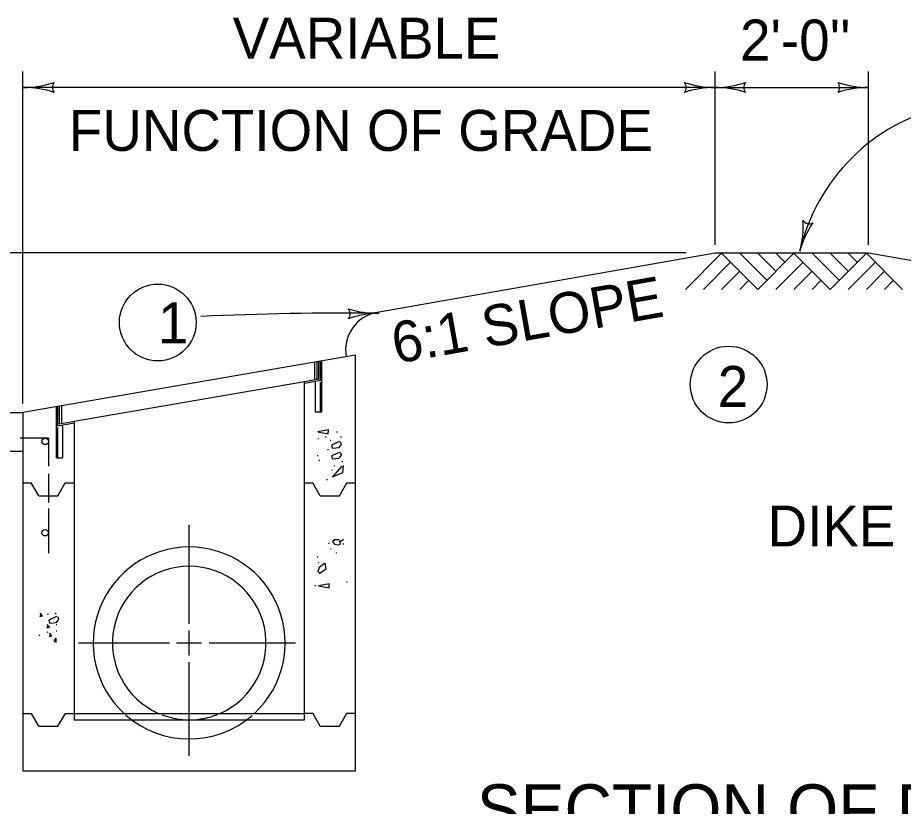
# Model space of a CAD drawing. Extents: x 997.6 to 1037, y 998.9 to 1022.8.
# Drawn here: x 1027.63 to 1031.956, y 1011.249 to 1015.101 of the extents above; entities that cross this region are included whole.
import ezdxf

# ---------------------------------------------------------------- set-up
doc = ezdxf.new("R2010")
doc.units = 0
doc.layers.add('Level 1', color=7, linetype='Continuous')
doc.layers.add('Level 2', color=7, linetype='Continuous')

msp = doc.modelspace()

# ---------------------------------------------------------------- linework, layer by layer
at = {"layer": 'Level 1'}
for p, q in [((1027.6554, 1013.216), (1027.6554, 1014.8381)), ((1031.0363, 1013.9911), (1031.0363, 1014.8381)), ((1031.7863, 1013.9911), (1031.7863, 1014.8381)), ((1031.0363, 1014.7604), (1027.6588, 1014.7604)), ((1031.0363, 1014.7604), (1031.7863, 1014.7604)), ((1030.8958, 1013.9531), (1026.5567, 1013.9531)), ((1029.3858, 1013.6621), (1031.0363, 1013.9531)), ((1030.8917, 1013.7744), (1031.0684, 1013.9513)), ((1031.0363, 1013.9531), (1031.7863, 1013.9531)), ((1031.0684, 1013.9513), (1031.2453, 1013.7744)), ((1031.1569, 1013.9513), (1031.2894, 1013.8187)), ((1031.2452, 1013.9513), (1031.3336, 1013.8628)), ((1031.2453, 1013.7744), (1031.422, 1013.9513)), ((1031.3336, 1013.9513), (1031.3778, 1013.907)), ((1031.422, 1013.9513), (1031.5988, 1013.7744)), ((1031.5105, 1013.9513), (1031.643, 1013.8187)), ((1031.5988, 1013.7744), (1031.7756, 1013.9513)), ((1031.5988, 1013.9513), (1031.6872, 1013.8628)), ((1031.6872, 1013.9513), (1031.7314, 1013.907)), ((1031.7756, 1013.9513), (1031.9524, 1013.7744)), ((1031.7863, 1013.9531), (1033.3573, 1013.6761)), ((1030.9801, 1013.7744), (1031.1127, 1013.907)), ((1031.3337, 1013.7744), (1031.4663, 1013.907)), ((1031.6873, 1013.7744), (1031.8198, 1013.907)), ((1031.0684, 1013.7744), (1031.1568, 1013.8628)), ((1031.422, 1013.7744), (1031.5104, 1013.8628)), ((1031.7756, 1013.7744), (1031.864, 1013.8628)), ((1031.1568, 1013.7744), (1031.201, 1013.8187)), ((1031.5104, 1013.7744), (1031.5546, 1013.8187)), ((1031.864, 1013.7744), (1031.9082, 1013.8187)), ((1029.2805, 1013.4534), (1029.1085, 1013.4237)), ((1029.1163, 1013.175), (1029.1163, 1013.425)), ((1029.2804, 1011.4222), (1029.2804, 1013.4534)), ((1029.1085, 1013.4237), (1027.6554, 1013.1722)), ((1029.0812, 1013.3318), (1029.0812, 1013.4188)), ((1029.0929, 1013.3338), (1029.0929, 1013.4208)), ((1029.1008, 1013.3351), (1029.1008, 1013.4223)), ((1029.1085, 1013.3285), (1029.1085, 1013.4237)), ((1029.0304, 1013.3229), (1027.9055, 1013.1283)), ((1029.1008, 1013.3351), (1029.0304, 1013.3229)), ((1029.1085, 1013.3285), (1029.0304, 1013.315)), ((1029.0304, 1011.7036), (1029.0304, 1013.323)), ((1029.0851, 1013.175), (1029.0851, 1013.3244)), ((1029.1085, 1013.175), (1029.1085, 1013.3202)), ((1026.156, 1013.1722), (1027.6554, 1013.1722)), ((1027.6554, 1013.1722), (1027.6554, 1011.4222)), ((1027.8192, 1012.9518), (1027.8192, 1013.2004)), ((1027.8269, 1013.1067), (1027.8269, 1013.2018)), ((1027.8348, 1013.116), (1027.8348, 1013.2032)), ((1027.8465, 1013.118), (1027.8465, 1013.2047)), ((1029.1163, 1013.175), (1029.0851, 1013.175)), ((1027.9055, 1013.1283), (1027.8348, 1013.116)), ((1027.9054, 1013.1282), (1027.9054, 1011.7033)), ((1027.9054, 1013.1203), (1027.8269, 1013.1067)), ((1027.8269, 1012.9518), (1027.8269, 1013.0991)), ((1027.8504, 1012.9518), (1027.8504, 1013.1102)), ((1026.1554, 1012.9847), (1027.6554, 1012.9847)), ((1027.8192, 1012.9518), (1027.8504, 1012.9518)), ((1027.6555, 1012.8286), (1027.6967, 1012.8286)), ((1027.7327, 1012.7661), (1027.6967, 1012.8286)), ((1027.8258, 1012.7661), (1027.862, 1012.8286)), ((1027.862, 1012.8286), (1027.9049, 1012.8286)), ((1029.0306, 1012.8286), (1029.0311, 1012.8286)), ((1029.0311, 1012.8286), (1029.0722, 1012.8286)), ((1029.1083, 1012.7661), (1029.0722, 1012.8286)), ((1029.2014, 1012.7661), (1029.2375, 1012.8286)), ((1029.2375, 1012.8286), (1029.2805, 1012.8286)), ((1027.7327, 1012.7661), (1027.8258, 1012.7661)), ((1029.1083, 1012.7661), (1029.2014, 1012.7661)), ((1028.4679, 1012.1402), (1028.4679, 1012.6226)), ((1028.4679, 1011.9863), (1028.4679, 1012.1086)), ((1027.9273, 1012.0472), (1028.372, 1012.0472)), ((1028.4063, 1012.0472), (1028.5272, 1012.0472)), ((1028.5648, 1012.0472), (1028.9867, 1012.0472)), ((1028.4679, 1011.4966), (1028.4679, 1011.953)), ((1027.6554, 1011.7034), (1027.6977, 1011.7034)), ((1027.7338, 1011.6409), (1027.6977, 1011.7034)), ((1027.8269, 1011.6409), (1027.863, 1011.7034)), ((1027.863, 1011.7034), (1027.906, 1011.7034)), ((1027.9054, 1011.7033), (1027.9054, 1011.6708)), ((1027.906, 1011.7034), (1028.7867, 1011.7034)), ((1028.7867, 1011.7034), (1029.0305, 1011.7034)), ((1029.0299, 1011.7035), (1029.0722, 1011.7035)), ((1029.0304, 1011.6722), (1029.0304, 1011.7034)), ((1029.1083, 1011.641), (1029.0722, 1011.7035)), ((1029.2014, 1011.641), (1029.2375, 1011.7035)), ((1029.2375, 1011.7035), (1029.2805, 1011.7035)), ((1027.9059, 1011.6722), (1029.0303, 1011.6722)), ((1027.7338, 1011.6409), (1027.8269, 1011.6409)), ((1029.1083, 1011.641), (1029.2014, 1011.641)), ((1027.6554, 1011.4222), (1029.2804, 1011.4222))]:
    msp.add_line(p, q, dxfattribs=at)
for points in [[(1029.1478, 1013.0887), (1029.096, 1013.078), (1029.1472, 1013.0689), (1029.1478, 1013.0892)], [(1029.0999, 1013.0443), (1029.0957, 1013.0438)], [(1029.1366, 1013.0522), (1029.1323, 1013.0516)], [(1029.1602, 1013.0364), (1029.1558, 1013.0359)], [(1029.1916, 1013.077), (1029.1873, 1013.0765)], [(1029.2112, 1013.0522), (1029.2069, 1013.0516)], [(1029.2013, 1013.0305), (1029.1633, 1013.0129), (1029.1671, 1012.999), (1029.2007, 1013.0017), (1029.2119, 1013.0172), (1029.2071, 1013.0294)], [(1029.0973, 1012.9618), (1029.093, 1012.9613)], [(1029.1483, 1012.9906), (1029.1441, 1012.9901)], [(1029.2013, 1012.9782), (1029.1633, 1012.9606), (1029.1671, 1012.9467), (1029.2007, 1012.9493), (1029.2119, 1012.9648), (1029.2071, 1012.9771)], [(1029.1052, 1012.9383), (1029.1009, 1012.9378)], [(1029.2135, 1012.9105), (1029.1676, 1012.8593), (1029.2183, 1012.8796), (1029.222, 1012.9143)], [(1029.1784, 1012.9121), (1029.1742, 1012.9115)], [(1029.2178, 1012.9317), (1029.2134, 1012.9312)], [(1029.168, 1012.8912), (1029.1638, 1012.8906)], [(1029.1431, 1012.844), (1029.1388, 1012.8435)], [(1029.1525, 1012.5328), (1029.1483, 1012.5323)], [(1029.1999, 1012.5502), (1029.1786, 1012.5508), (1029.1684, 1012.5433), (1029.1775, 1012.5294), (1029.1967, 1012.5257), (1029.2073, 1012.5326), (1029.202, 1012.5459)], [(1029.2053, 1012.5428), (1029.2218, 1012.5544)], [(1029.2232, 1012.5302), (1029.2189, 1012.5296)], [(1029.1617, 1012.5053), (1029.1574, 1012.5048)], [(1029.1878, 1012.4869), (1029.1836, 1012.4864)], [(1029.0975, 1012.466), (1029.0933, 1012.4655)], [(1029.1295, 1012.4355), (1029.1028, 1012.4158), (1029.0964, 1012.3955), (1029.1039, 1012.388), (1029.1375, 1012.4093), (1029.1316, 1012.4371)], [(1029.1015, 1012.4398), (1029.0972, 1012.4393)], [(1029.2403, 1012.3443), (1029.2359, 1012.3438)], [(1029.0858, 1012.3259), (1029.0815, 1012.3254)], [(1029.1519, 1012.3363), (1029.1002, 1012.3256), (1029.1513, 1012.3165), (1029.1519, 1012.3368)], [(1027.7446, 1012.1898), (1027.7382, 1012.1764), (1027.751, 1012.1796), (1027.7393, 1012.1929)], [(1027.7789, 1012.1872), (1027.7747, 1012.1866)], [(1027.82, 1012.176), (1027.7822, 1012.1584), (1027.7858, 1012.1445), (1027.8195, 1012.1472), (1027.8307, 1012.1627), (1027.8259, 1012.1749)], [(1027.8108, 1012.1934), (1027.8183, 1012.1902)], [(1027.7786, 1012.1348), (1027.7722, 1012.1214), (1027.785, 1012.1246), (1027.7733, 1012.1379)], [(1027.8221, 1012.1361), (1027.8178, 1012.1356)], [(1027.7383, 1012.0838), (1027.7341, 1012.0832)], [(1027.7776, 1012.0994), (1027.7733, 1012.0989)], [(1027.7904, 1012.0916), (1027.784, 1012.0783), (1027.7968, 1012.0814), (1027.7851, 1012.0948)], [(1027.8221, 1012.1047), (1027.8178, 1012.1042)], [(1027.8188, 1012.0723), (1027.8059, 1012.0573), (1027.8188, 1012.051), (1027.8183, 1012.0659)]]:
    msp.add_lwpolyline(points, dxfattribs=at)
for centre in [(1028.3143, 1013.6124), (1031.103, 1013.3094)]:
    msp.add_circle(centre, 0.1875, dxfattribs=at)
for centre, radius, start, end in [((1027.6588, 1015.2292), 0.4688, 270, 288.6688), ((1027.8371, 1014.7604), 0.0375, 138.7746, 220.8913), ((1030.8581, 1014.7605), 0.0375, 318.7746, 40.8913), ((1031.0363, 1015.2292), 0.4688, 251.3472, 269.9939), ((1031.0363, 1015.2292), 0.4688, 270, 288.6688), ((1031.0363, 1015.2292), 0.4688, 270, 288.6688), ((1031.2146, 1014.7604), 0.0375, 138.7746, 220.8913), ((1031.2146, 1014.7604), 0.0375, 138.7746, 220.8913), ((1031.6081, 1014.7605), 0.0375, 318.7746, 40.8913), ((1031.7863, 1015.2292), 0.4688, 251.3472, 269.9939), ((1027.6588, 1015.2292), 0.4688, 269.9878, 270), ((1027.6588, 1014.2917), 0.4688, 71.3472, 89.9939), ((1031.0363, 1014.2917), 0.4688, 90, 108.6688), ((1031.0363, 1015.2292), 0.4688, 269.9878, 270), ((1031.0363, 1015.2292), 0.4688, 269.9878, 270), ((1031.0363, 1014.2917), 0.4688, 89.9878, 90), ((1031.0363, 1014.2917), 0.4688, 71.3472, 89.9939), ((1031.0363, 1014.2917), 0.4688, 71.3472, 89.9939), ((1031.7863, 1014.2917), 0.4688, 90, 108.6688), ((1031.7863, 1014.2917), 0.4688, 89.9878, 90), ((1032.3694, 1013.7479), 0.9428, 102.8046, 166.9836), ((1030.9983, 1014.0823), 0.4687, 344.9032, 3.5719), ((1031.9034, 1013.8381), 0.4687, 146.2503, 164.897), ((1031.4973, 1014.1323), 0.0375, 213.6778, 295.7944), ((1030.9983, 1014.0823), 0.4687, 344.8909, 344.9032), ((1029.2163, 999.335), 14.3234, 89.28529, 92.76685), ((1029.4196, 1013.4776), 0.1875, 100.3636, 190.2271), ((1029.3865, 1014.126), 0.4688, 252.3732, 271.02), ((1029.2167, 1013.6542), 0.0375, 319.8007, 41.9174), ((1029.4033, 1013.1887), 0.4688, 91.0261, 109.6949), ((1029.4033, 1013.1887), 0.4688, 91.0138, 91.0261), ((1028.4679, 1012.0471), 0.4688, 312.8182, 227.1429), ((1028.468, 1012.0469), 0.375, 293.6149, 246.4133), ((1028.4679, 1012.0471), 0.4688, 228.3799, 311.0542), ((1028.468, 1012.0469), 0.375, 249.1136, 291.7122)]:
    msp.add_arc(centre, radius, start, end, dxfattribs=at)
at = {"layer": 'Level 2'}
for p, q in [((1027.7804, 1013.0472), (1027.6417, 1013.0472)), ((1027.7804, 1013.0472), (1027.7804, 1012.91)), ((1027.7804, 1012.8728), (1027.7804, 1012.733)), ((1027.7804, 1012.7032), (1027.7804, 1012.485))]:
    msp.add_line(p, q, dxfattribs=at)
for centre in [(1027.7645, 1013.0315), (1027.7642, 1012.5855)]:
    msp.add_circle(centre, 0.0156, dxfattribs=at)

# ---------------------------------------------------------------- texts
at = {"layer": 'Level 1'}
for s, height, p in [('VARIABLE', 0.2, (1028.6803, 1014.9012)), ("2'-0''", 0.2, (1031.1587, 1014.8921)), ('FUNCTION OF GRADE', 0.2, (1027.8801, 1014.4507)), ('1', 0.2, (1028.3152, 1013.5107)), ('2', 0.2, (1031.0496, 1013.2)), ('DIKE', 0.2, (1031.2931, 1012.5185)), ('SECTION OF DIKE', 0.24, (1029.8728, 1011.1167))]:
    msp.add_text(s, height=height, dxfattribs=at).set_placement(p)
msp.add_text('6:1 SLOPE', height=0.2, rotation=9.9998, dxfattribs=at).set_placement((1029.4769, 1013.4108))

doc.saveas('drawing.dxf')
